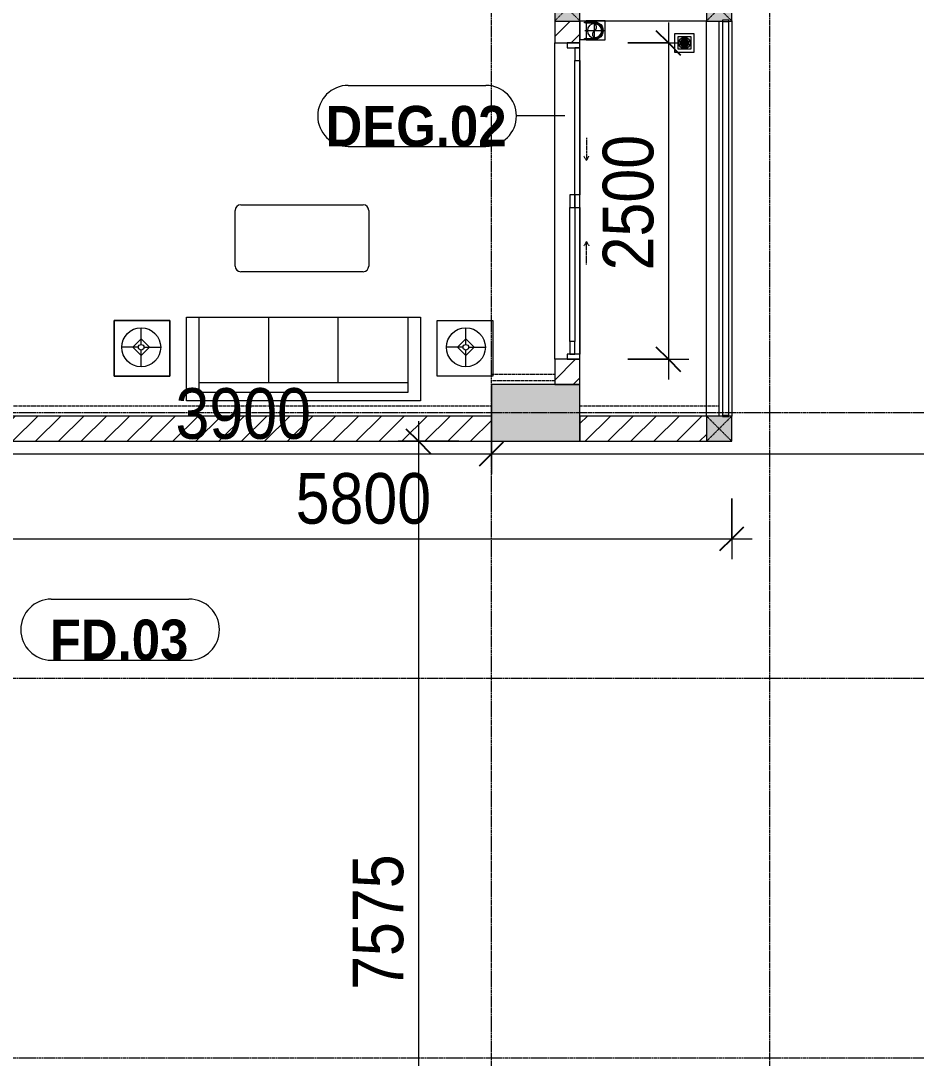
# Model space of a CAD drawing. Header units: millimetres. Extents: x 1591 to 240306, y -15958 to 82755.
# Drawn here: x 60033 to 67112, y 48437 to 56635 of the extents above; entities that cross this region are included whole.
import ezdxf

# ---------------------------------------------------------------- set-up
doc = ezdxf.new("R2010")
doc.units = ezdxf.units.MM
for name, pattern in [('Dash', [6, 3, -3]), ('Dash 1_8_', [6.35, 3.175, -3.175]), ('Grid Line', [22.225, 12.7, -3.175, 3.175, -3.175]), ('IMPORT-CENTER _2_', [40.64, 25.4, -5.08, 5.08, -5.08])]:
    doc.linetypes.add(name, pattern=pattern)
for name, color, linetype, lineweight in [('0-1', 7, 'Continuous', 5), ('A-ANNO-DIMS', 211, 'Continuous', 9), ('A-ANNO-DIMS-160', 211, 'Continuous', 9), ('A-AREA', 32, 'Dash 1_8_', 9), ('A-DOOR', 31, 'Continuous', 9), ('A-DOOR-FRAM', 31, 'Continuous', 9), ('A-DOOR-HDLN', 31, 'Dash', 9), ('A-DOOR-IDEN', 31, 'Continuous', 9), ('A-FLOR-1', 250, 'Continuous', 9), ('A-FLOR-2', 9, 'Continuous', 9), ('A-FLOR-HRAL', 11, 'Continuous', 9), ('A-WALL', 113, 'Continuous', 9), ('A-WALL-3', 113, 'Continuous', 18), ('A-WALL-PATT-2', 111, 'Continuous', 9), ('G-IMPT-2', 8, 'IMPORT-CENTER _2_', 9), ('G-IMPT-3', 8, 'Continuous', 9), ('I-FURN', 30, 'Continuous', 9), ('I-FURN-1', 254, 'Continuous', 9), ('M-EQPM', 50, 'Continuous', 9), ('S-COLS', 52, 'Continuous', 9), ('S-COLS-1', 52, 'Continuous', 5), ('S-COLS-2', 7, 'Continuous', 18), ('S-COLS-5', 52, 'Continuous', 18), ('S-COLS-HDLN', 52, 'Dash', 9), ('S-GRID-1', 1, 'Grid Line', 9)]:
    doc.layers.add(name, color=color, linetype=linetype, lineweight=lineweight)
doc.styles.add('Arial_B_3', font='arialbd_0.ttf', dxfattribs={"width": 0.9, "height": 320})
doc.styles.add('UTM Avo', font='UTM Avo.ttf', dxfattribs={"width": 0.9, "height": 400})
doc.dimstyles.new('1_Dim_chi_tiet_2_5', dxfattribs={"dimscale": 304.8, "dimtxt": 399.720379, "dimasz": 0.629921, "dimexe": 0.524934, "dimexo": 0.0625, "dimgap": 0.052493, "dimtad": 1, "dimdec": 0, "dimrnd": 5, "dimzin": 0, "dimdsep": 46, "dimtxsty": 'UTM Avo', "dimblk1": 'OBLIQUE', "dimblk2": 'OBLIQUE', "dimsah": 1, "dimcen": 0.09, "dimdle": 0.524934, "dimazin": 0, "dimtfac": 1, "dimtdec": 4, "dimtix": 1, "dimtmove": 0, "dimatfit": 3, "dimfxl": 1.049869, "dimfxlon": 1, "dimtvp": 1, "dimtolj": 1, "dimtzin": 0, "dimarcsym": 2})
doc.dimstyles.new('1_Dim_chi_tiet_2_5_1', dxfattribs={"dimscale": 304.8, "dimtxt": 399.720379, "dimasz": 0.629921, "dimexe": 0.524934, "dimexo": 0.0625, "dimgap": 0.052493, "dimtad": 1, "dimdec": 0, "dimrnd": 5, "dimzin": 0, "dimdsep": 46, "dimtxsty": 'UTM Avo', "dimblk1": 'OBLIQUE', "dimblk2": 'OBLIQUE', "dimsah": 1, "dimcen": 0.09, "dimdle": 0.524934, "dimazin": 0, "dimtfac": 1, "dimtdec": 4, "dimtix": 1, "dimtmove": 0, "dimatfit": 3, "dimfxl": 1.049869, "dimfxlon": 1, "dimtvp": 1, "dimtolj": 1, "dimtzin": 0, "dimarcsym": 2})
pattern_1 = [(45, (11001.35, 0), (-90.50967, 90.50967), [])]

# ---------------------------------------------------------------- blocks, each defined once
blk = doc.blocks.new('NCV_TKTC_KET CAU_rvt-1-TKCS_MB TẦNG 3-4')
at = {"layer": 'S-COLS-1'}
blk.add_hatch(color=256, dxfattribs=at).paths.add_polyline_path([(53452.6, 53311.9), (53452.6, 53761.9), (52752.6, 53761.9), (52752.6, 53311.9)])
at = {"layer": 'A-FLOR-1'}
blk.add_line((53452.6, 53511.9), (53452.6, 56635.3), dxfattribs=at)
at = {"layer": 'S-COLS-2'}
for p, q in [((52752.6, 53761.9), (52752.6, 53311.9)), ((53452.6, 53761.9), (52752.6, 53761.9)), ((53452.6, 53311.9), (53452.6, 53761.9)), ((52752.6, 53311.9), (53452.6, 53311.9))]:
    blk.add_line(p, q, dxfattribs=at)
blk = doc.blocks.new('LOBBY_SOFA_1 - LOBBY_SOFA_1-901197-TKCS_MB TẦNG 3-4')
at = {"layer": 'I-FURN'}
for p, q in [((-2172.3, 1064.5), (-2172.3, 1504.5)), ((-2128.3, 1548.5), (-1160.3, 1548.5)), ((-1116.3, 1504.5), (-1116.3, 1064.5)), ((-1160.3, 1020.5), (-2128.3, 1020.5)), ((-2556, 660), (-708, 660)), ((-2556, 0), (-2556, 660)), ((-2457, 66), (-2457, 660)), ((-1907, 143), (-1907, 660)), ((-1357, 143), (-1357, 660)), ((-807, 660), (-807, 66)), ((-708, 660), (-708, 0)), ((-2688.2, 633.5), (-3128.2, 633.5)), ((-3128.2, 633.5), (-3128.2, 193.5)), ((-2915.4, 445), (-2915.4, 577)), ((-2688.2, 193.5), (-2688.2, 633.5)), ((-575.9, 633.5), (-135.9, 633.5)), ((-575.9, 193.5), (-575.9, 633.5)), ((-348.6, 445), (-348.6, 577)), ((-135.9, 633.5), (-135.9, 193.5)), ((-2937.4, 423), (-3069.4, 423)), ((-2981.4, 423), (-2915.4, 489)), ((-2915.4, 357), (-2981.4, 423)), ((-2915.4, 489), (-2849.4, 423)), ((-2849.4, 423), (-2915.4, 357)), ((-2893.4, 423), (-2761.4, 423)), ((-370.6, 423), (-502.6, 423)), ((-348.6, 489), (-414.6, 423)), ((-414.6, 423), (-348.6, 357)), ((-282.6, 423), (-348.6, 489)), ((-348.6, 357), (-282.6, 423)), ((-326.6, 423), (-194.6, 423)), ((-2915.4, 269), (-2915.4, 401)), ((-348.6, 269), (-348.6, 401)), ((-3128.2, 193.5), (-2688.2, 193.5)), ((-135.9, 193.5), (-575.9, 193.5)), ((-807, 143), (-2457, 143)), ((-708, 0), (-2556, 0)), ((-807, 66), (-2457, 66))]:
    blk.add_line(p, q, dxfattribs=at)
for centre, radius in [((-2915.4, 423), 154), ((-348.6, 423), 154), ((-2915.4, 423), 22), ((-348.6, 423), 22)]:
    blk.add_circle(centre, radius, dxfattribs=at)
for centre, start, end in [((-2128.3, 1504.5), 90, 180), ((-1160.3, 1504.5), 0, 90), ((-2128.3, 1064.5), 180, 270), ((-1160.3, 1064.5), 270, 0)]:
    blk.add_arc(centre, 44, start, end, dxfattribs=at)
at = {"layer": 'I-FURN-1'}
for p, q in [((-2172.3, 1064.5), (-2172.3, 1504.5)), ((-2128.3, 1548.5), (-1160.3, 1548.5)), ((-1116.3, 1504.5), (-1116.3, 1064.5)), ((-1160.3, 1020.5), (-2128.3, 1020.5)), ((-2556, 660), (-708, 660)), ((-2556, 0), (-2556, 660)), ((-708, 660), (-708, 0)), ((-3128.2, 633.5), (-2688.2, 633.5)), ((-3128.2, 193.5), (-3128.2, 633.5)), ((-2688.2, 633.5), (-2688.2, 193.5)), ((-575.9, 633.5), (-135.9, 633.5)), ((-575.9, 193.5), (-575.9, 633.5)), ((-135.9, 633.5), (-135.9, 193.5)), ((-2688.2, 193.5), (-3128.2, 193.5)), ((-135.9, 193.5), (-575.9, 193.5)), ((-708, 0), (-2556, 0))]:
    blk.add_line(p, q, dxfattribs=at)
for centre, start, end in [((-2128.3, 1504.5), 90, 180), ((-1160.3, 1504.5), 0, 90), ((-2128.3, 1064.5), 180, 270), ((-1160.3, 1064.5), 270, 0)]:
    blk.add_arc(centre, 44, start, end, dxfattribs=at)
blk = doc.blocks.new('NCV_TKTC_TANG 3 - 4_rvt-2-TKCS_MB TẦNG 3-4')
at = {"layer": 'A-FLOR-2'}
for p, q in [((54452.6, 53511.9), (54452.6, 56633.3)), ((53252.6, 53960.3), (53252.6, 56460.3))]:
    blk.add_line(p, q, dxfattribs=at)
at = {"layer": 'I-FURN-1'}
blk.add_blockref('LOBBY_SOFA_1 - LOBBY_SOFA_1-901197-TKCS_MB TẦNG 3-4', (52899.1, 53632), dxfattribs=at)
blk = doc.blocks.new('DEG_02-DEG_03 - DEG_02-2500x2400mm-CỬA ĐI 02 CÁNH TRƯỢT-625766-TKCS_MB TẦNG 3-4')
at = {"layer": 'A-DOOR'}
for p, q in [((-1110, 100), (-1210, 100)), ((-1210, 100), (-1210, 60)), ((-1110, 60), (-1110, 100)), ((-1110, 100), (-50, 100)), ((50, 100), (-50, 100)), ((-50, 100), (-50, 60)), ((50, 60), (50, 100)), ((-1210, 60), (-1110, 60)), ((-50, 60), (-1110, 60)), ((50, 60), (-50, 60)), ((-50, 60), (-50, 20)), ((-50, 60), (50, 60)), ((-50, 20), (50, 20)), ((50, 20), (50, 60)), ((50, 60), (1110, 60)), ((1110, 20), (50, 20)), ((1210, 60), (1110, 60)), ((1110, 60), (1110, 20)), ((1110, 20), (1210, 20)), ((1210, 20), (1210, 60))]:
    blk.add_line(p, q, dxfattribs=at)
at = {"layer": 'A-DOOR-FRAM'}
for p, q in [((-1210, 100), (-1250, 100)), ((-1250, 100), (-1250, 0)), ((-1210, 0), (-1210, 100)), ((1250, 100), (1210, 100)), ((1210, 100), (1210, 0)), ((1250, 0), (1250, 100)), ((-1250, 0), (-1210, 0)), ((1210, 0), (1250, 0))]:
    blk.add_line(p, q, dxfattribs=at)
at = {"layer": 'A-DOOR-HDLN'}
for p, q in [((-320.4, 151.1), (-355, 171.1)), ((320.4, 151.1), (355, 171.1)), ((-500.4, 151.1), (-320.4, 151.1)), ((-320.4, 151.1), (-355, 131.1)), ((320.4, 151.1), (355, 131.1)), ((500.4, 151.1), (320.4, 151.1))]:
    blk.add_line(p, q, dxfattribs=at)
blk = doc.blocks.new('Railing - 50 x 10mm-1251311-TKCS_MB TẦNG 3-4')
at = {"layer": 'A-FLOR-HRAL'}
for p, q in [((25, 5), (-25, 5)), ((-25, 5), (-25, -5)), ((25, -5), (25, 5)), ((-25, -5), (25, -5))]:
    blk.add_line(p, q, dxfattribs=at)
blk = doc.blocks.new('Railing - Railing-2751217-TKCS_MB TẦNG 3-4')
at = {"layer": 'A-FLOR-HRAL'}
for p, q in [((54578.6, 56630.3), (54578.6, 53516.9)), ((54628.6, 53516.9), (54628.6, 56630.3))]:
    blk.add_line(p, q, dxfattribs=at)
for p in [(54603.6, 56635.3), (54603.6, 53511.9)]:
    blk.add_blockref('Railing - 50 x 10mm-1251311-TKCS_MB TẦNG 3-4', p)
blk = doc.blocks.new('G1_SOF - BO TRU - 200x200-V27-TKCS_MB TẦNG 3-4')
at = {"layer": 'S-COLS'}
blk.add_hatch(color=256, dxfattribs=at).paths.add_polyline_path([(76, -100), (100, -100), (100, 100), (76, 100), (76, 95), (26, 95), (26, 100), (-100, 100), (-100, -100), (26, -100)])
at = {"layer": 'S-COLS-5'}
for p, q in [((26, 100), (-100, 100)), ((-100, 100), (-100, -100)), ((100, 100), (76, 100)), ((100, -100), (100, 100)), ((-100, -100), (100, -100))]:
    blk.add_line(p, q, dxfattribs=at)
at = {"layer": 'S-COLS-HDLN'}
for p, q in [((100, 100), (-100, -100)), ((-100, 100), (100, -100))]:
    blk.add_line(p, q, dxfattribs=at)
blk = doc.blocks.new('G1_SOF - BO TRU - 200x200-V28-TKCS_MB TẦNG 3-4')
at = {"layer": 'S-COLS'}
blk.add_hatch(color=256, dxfattribs=at).paths.add_polyline_path([(100, -100), (100, 100), (-100, 100), (-100, -100), (26, -100), (26, -92.9), (76, -92.9), (76, -100)])
at = {"layer": 'S-COLS-5'}
for p, q in [((100, 100), (-100, 100)), ((-100, 100), (-100, -100)), ((100, -100), (100, 100)), ((-100, -100), (26, -100)), ((76, -100), (100, -100))]:
    blk.add_line(p, q, dxfattribs=at)
at = {"layer": 'S-COLS-HDLN'}
for p, q in [((100, 100), (-100, -100)), ((-100, 100), (100, -100))]:
    blk.add_line(p, q, dxfattribs=at)
blk = doc.blocks.new('G1_SOF - BO TRU - 200x200-3054293-TKCS_MB TẦNG 3-4')
at = {"layer": 'S-COLS'}
blk.add_hatch(color=256, dxfattribs=at).paths.add_polyline_path([(100, -100), (100, 100), (-100, 100), (-100, -100)])
at = {"layer": 'S-COLS-5'}
for p, q in [((100, 100), (-100, 100)), ((-100, 100), (-100, -100)), ((100, -100), (100, 100)), ((-100, -100), (100, -100))]:
    blk.add_line(p, q, dxfattribs=at)
at = {"layer": 'S-COLS-HDLN'}
for p, q in [((100, 100), (-100, -100)), ((-100, 100), (100, -100))]:
    blk.add_line(p, q, dxfattribs=at)
blk = doc.blocks.new('TKTC_XREF_251221_MB TANG 2-7 - TKTC_XREF_260130_MB TANG 2-5_dwg_$cc-4746805-TKCS_MB TẦNG 3-4')
at = {"layer": 'G-IMPT-2'}
for p, q in [((-0.673, 0), (0.673, 0)), ((0, -0.673), (0, 0.673))]:
    blk.add_line(p, q, dxfattribs=at)
at = {"layer": 'M-EQPM'}
blk.add_circle((0, 0), 0.5, dxfattribs=at)
for centre, radius, start, end in [((0, 0), 0.5, 90, 270), ((0.188, 0.25), 0.313, 126.8699, 233.1301), ((-0.188, -0.25), 0.313, 306.8699, 53.1301)]:
    blk.add_arc(centre, radius, start, end, dxfattribs=at)
blk = doc.blocks.new('TKTC_XREF_251221_MB TANG 2-7 - TKTC_XREF_260130_MB TANG 2-5_dwg_CUM U_DN100-4746799-TKCS_MB TẦNG 3-4')
at = {"layer": 'G-IMPT-3'}
blk.add_hatch(color=256, dxfattribs=at).paths.add_polyline_path([(0, 61), (15.8, 58.9), (30.5, 52.8), (43.1, 43.1), (52.8, 30.5), (58.9, 15.8), (61, 0), (58.9, -15.8), (52.8, -30.5), (43.1, -43.1), (30.5, -52.8), (15.8, -58.9), (0, -61), (0, -57), (14.8, -55.1), (28.5, -49.4), (40.3, -40.3), (49.4, -28.5), (55.1, -14.8), (57, 0), (55.1, 14.8), (49.4, 28.5), (40.3, 40.3), (28.5, 49.4), (14.8, 55.1), (0, 57)])
for p, q in [((-79.1, 66.6), (-79.1, 63.4)), ((-76.6, 66.6), (-76.6, 63.4)), ((-74.6, 66.6), (-74.6, 63.4)), ((-72.7, 69.3), (-72.7, 60.7)), ((-66.9, 67.9), (-71.7, 67.9)), ((-66.9, 62.1), (-71.7, 62.1)), ((-65, 69), (0, 69)), ((-79.1, -63.4), (-79.1, -66.6)), ((-76.6, -63.4), (-76.6, -66.6)), ((-74.6, -63.4), (-74.6, -66.6)), ((-72.7, -60.7), (-72.7, -69.3)), ((-66.9, -62.1), (-71.7, -62.1)), ((-66.9, -67.9), (-71.7, -67.9)), ((-65, -69), (0, -69))]:
    blk.add_line(p, q, dxfattribs=at)
at = {"layer": 'G-IMPT-3', "flags": 128}
for points in [[(-72.7, 67.6), (-78.1, 67.6), (-78.1, 62.4), (-72.7, 62.4)], [(-71.7, 59.2), (-66.9, 59.2), (-66.9, 70.8), (-71.7, 70.8)], [(-66.9, 70.8), (-66.9, 72.7), (-65, 72.7), (-65, 57.3), (-66.9, 57.3), (-66.9, 59.2)], [(-65, 61), (0, 61), (0, 57)], [(-72.7, -62.4), (-78.1, -62.4), (-78.1, -67.6), (-72.7, -67.6)], [(-71.7, -70.8), (-66.9, -70.8), (-66.9, -59.2), (-71.7, -59.2)], [(-66.9, -59.2), (-66.9, -57.3), (-65, -57.3), (-65, -72.7), (-66.9, -72.7), (-66.9, -70.8)], [(-65, -61), (0, -61), (0, -57)]]:
    blk.add_lwpolyline(points, dxfattribs=at)
at = {"layer": 'G-IMPT-3'}
for centre, radius, start, end in [((-78.1, 66.6), 0.96, 90, 180), ((-78.1, 63.4), 0.96, 180, 270), ((-71.1, 69.3), 1.56, 112.61986, 247.38014), ((-67.9, 65), 4.8, 143.1301, 216.8699), ((-71.1, 60.7), 1.56, 112.61986, 247.38014), ((0, 0), 69, 270, 90), ((0, 0), 61, 270, 90), ((0, 0), 57, 270, 90), ((-78.1, -63.4), 0.96, 90, 180), ((-78.1, -66.6), 0.96, 180, 270), ((-71.1, -60.7), 1.56, 112.61986, 247.38014), ((-67.9, -65), 4.8, 143.1301, 216.8699), ((-71.1, -69.3), 1.56, 112.61986, 247.38014)]:
    blk.add_arc(centre, radius, start, end, dxfattribs=at)
blk = doc.blocks.new('TKTC_XREF_251221_MB TANG 2-7 - TKTC_XREF_260130_MB TANG 2-5_dwg_THU NUOC - THU NUOC-444531-TKCS_MB TẦNG 1-4746810-TKCS_MB TẦNG 3-4')
at = {"layer": 'G-IMPT-3'}
for p, q in [((-23.3, 10.8), (40.9, 10.8)), ((40.9, 4.8), (-23.3, 4.8)), ((-11, 23.3), (28.5, 23.3)), ((28.5, 17.3), (-11, 17.3)), ((-1.1, 35.6), (18.5, 35.6)), ((18.5, 29.6), (-1.1, 29.6)), ((-23.3, -13.6), (40.9, -13.6)), ((40.9, -19.6), (-23.3, -19.6)), ((-11, -26.1), (28.5, -26.1)), ((28.5, -32.1), (-11, -32.1)), ((-1.1, -38.5), (18.5, -38.5)), ((18.5, -44.5), (-1.1, -44.5))]:
    blk.add_line(p, q, dxfattribs=at)
at = {"layer": 'G-IMPT-3', "flags": 128}
for points in [[(83.7, -79.4), (83.7, 70.6), (-66.3, 70.6), (-66.3, -79.4)], [(58.7, -54.4), (58.7, 45.6), (-41.3, 45.6), (-41.3, -54.4)]]:
    blk.add_lwpolyline(points, close=True, dxfattribs=at)
for points in [[(-23.3, -1.2), (0.7, -1.2), (0.7, -7.2), (-23.3, -7.2)], [(40.9, -7.2), (16.7, -7.2), (16.7, -1.2), (40.9, -1.2)]]:
    blk.add_lwpolyline(points, dxfattribs=at)
at = {"layer": 'G-IMPT-3'}
for centre, radius, start, end in [((8.7, -4.4), 45, 360, 180), ((8.7, -4.4), 45, 360, 180), ((-23.3, 7.8), 3, 90, 270), ((-11, 20.3), 3, 90, 270), ((-1.1, 32.6), 3, 90, 270), ((18.5, 32.6), 3, 270, 90), ((28.5, 20.3), 3, 270, 90), ((40.9, 7.8), 3, 270, 90), ((8.7, -4.4), 45, 180, 360), ((8.7, -4.4), 45, 180, 360), ((-23.3, -4.2), 3, 90, 270), ((-23.3, -16.6), 3, 90, 270), ((-11, -29.1), 3, 90, 270), ((-1.1, -41.5), 3, 90, 270), ((18.5, -41.5), 3, 270, 90), ((28.5, -29.1), 3, 270, 90), ((40.9, -4.2), 3, 270, 90), ((40.9, -16.6), 3, 270, 90)]:
    blk.add_arc(centre, radius, start, end, dxfattribs=at)
blk = doc.blocks.new('TKTC_XREF_251221_MB TANG 2-7 - TKTC_XREF_251221_MB TANG 2-7-2039446-TKCS_MB TẦNG 3-4')
at = {"layer": 'M-EQPM'}
for p, q in [((19800.3, 39247.9), (19800.3, 39398.4)), ((19800.3, 39398.4), (19850.1, 39398)), ((19850.1, 39398), (19850.1, 39247.6)), ((19850.2, 39398.2), (19850.2, 39247.8)), ((19999.9, 39398.2), (19850.2, 39398.2)), ((19999.9, 39247.8), (19999.9, 39398.2)), ((19850.1, 39247.6), (19800.3, 39247.9)), ((19850.2, 39247.8), (19999.9, 39247.8))]:
    blk.add_line(p, q, dxfattribs=at)
at = {"extrusion": (0, 0, -1)}
for name, p, xscale, yscale, zscale, rotation in [('TKTC_XREF_251221_MB TANG 2-7 - TKTC_XREF_260130_MB TANG 2-5_dwg_CUM U_DN100-4746799-TKCS_MB TẦNG 3-4', (-19915.1, 39320.3), 0.9975000000000006, 0.9975000000000006, -0.9975000000000006, 180.000991338195), ('TKTC_XREF_251221_MB TANG 2-7 - TKTC_XREF_260130_MB TANG 2-5_dwg_$cc-4746805-TKCS_MB TẦNG 3-4', (-19915.1, 39319.4), 113.7150000000073, 113.7150000000073, -113.7150000000073, 359.9990086636432)]:
    blk.add_blockref(name, p, dxfattribs=dict(at, xscale=xscale, yscale=yscale, zscale=zscale, rotation=rotation))
at = {"extrusion": (0, 0, -1), "zscale": -1}
blk.add_blockref('TKTC_XREF_251221_MB TANG 2-7 - TKTC_XREF_260130_MB TANG 2-5_dwg_THU NUOC - THU NUOC-444531-TKCS_MB TẦNG 1-4746810-TKCS_MB TẦNG 3-4', (-20634.8, 39227.2), dxfattribs=at)
blk = doc.blocks.new('DIMBLOCK60-TKCS_MB TẦNG 3-4')
at = {"layer": 'A-ANNO-DIMS-160'}
for p, q in [((59853.9, 53532.3), (59853.9, 53052.3)), ((59853.9, 53212.3), (59853.9, 53532.3)), ((63753.9, 53532.3), (63753.9, 53052.3)), ((63753.9, 53212.3), (63753.9, 53532.3)), ((59853.9, 53212.3), (63753.9, 53212.3))]:
    blk.add_line(p, q, dxfattribs=at)
at = {"layer": 'A-ANNO-DIMS-160', "lineweight": 25}
for p, q in [((59853.9, 53212.3), (59949.9, 53308.3)), ((63753.9, 53212.3), (63849.9, 53308.3)), ((59853.9, 53212.3), (59757.9, 53116.3)), ((63753.9, 53212.3), (63657.9, 53116.3))]:
    blk.add_line(p, q, dxfattribs=at)
at = {"layer": 'A-ANNO-DIMS-160', "color": 0, "insert": (61256.1, 53731.9), "char_height": 400, "width": 1314.636, "attachment_point": 1, "line_spacing_factor": 1.110334, "style": 'UTM Avo'}
blk.add_mtext('3900', dxfattribs=at)
blk = doc.blocks.new('_Oblique')
at = {"color": 0, "linetype": 'ByBlock', "lineweight": -2}
blk.add_line((-0.5, -0.5), (0.5, 0.5), dxfattribs=at)
blk = doc.blocks.new('DIMBLOCK61-TKCS_MB TẦNG 3-4')
at = {"layer": 'A-ANNO-DIMS-160'}
for p, q in [((63753.9, 53532.3), (63753.9, 53052.3)), ((63753.9, 53212.3), (63753.9, 53532.3)), ((71953.9, 53532.3), (71953.9, 53052.3)), ((71953.9, 53212.3), (71953.9, 53532.3)), ((63753.9, 53212.3), (71953.9, 53212.3))]:
    blk.add_line(p, q, dxfattribs=at)
at = {"layer": 'A-ANNO-DIMS-160', "lineweight": 25}
for p, q in [((63753.9, 53212.3), (63849.9, 53308.3)), ((71953.9, 53212.3), (72049.9, 53308.3)), ((63753.9, 53212.3), (63657.9, 53116.3)), ((71953.9, 53212.3), (71857.9, 53116.3))]:
    blk.add_line(p, q, dxfattribs=at)
at = {"layer": 'A-ANNO-DIMS-160', "color": 0, "insert": (67306.1, 53731.9), "char_height": 400, "width": 1314.636, "attachment_point": 1, "line_spacing_factor": 1.110334, "style": 'UTM Avo'}
blk.add_mtext('8200', dxfattribs=at)
blk = doc.blocks.new('DIMBLOCK71-TKCS_MB TẦNG 3-4')
at = {"layer": 'A-ANNO-DIMS-160'}
for p, q in [((63176.3, 53471.9), (63176.3, 45577)), ((63496.3, 53311.9), (63016.3, 53311.9)), ((63176.3, 53311.9), (63496.3, 53311.9)), ((62856.3, 45737), (63336.3, 45737)), ((63176.3, 45737), (62856.3, 45737))]:
    blk.add_line(p, q, dxfattribs=at)
at = {"layer": 'A-ANNO-DIMS-160', "lineweight": 25}
for p, q in [((63176.3, 53311.9), (63080.3, 53407.9)), ((63176.3, 53311.9), (63272.3, 53215.9)), ((63176.3, 45737), (63080.3, 45833)), ((63176.3, 45737), (63272.3, 45641))]:
    blk.add_line(p, q, dxfattribs=at)
at = {"layer": 'A-ANNO-DIMS-160', "color": 0, "insert": (62656.6, 48976.7), "char_height": 400, "width": 1314.636, "attachment_point": 1, "rotation": 90, "line_spacing_factor": 1.110334, "style": 'UTM Avo'}
blk.add_mtext('7575', dxfattribs=at)
blk = doc.blocks.new('DIMBLOCK109-TKCS_MB TẦNG 3-4')
at = {"layer": 'A-ANNO-DIMS-160'}
for p, q in [((65153.5, 56620.3), (65153.5, 53800.3)), ((64833.5, 56460.3), (65313.5, 56460.3)), ((65153.5, 56460.3), (64833.5, 56460.3)), ((64833.5, 53960.3), (65313.5, 53960.3)), ((65153.5, 53960.3), (64833.5, 53960.3))]:
    blk.add_line(p, q, dxfattribs=at)
at = {"layer": 'A-ANNO-DIMS-160', "lineweight": 25}
for p, q in [((65153.5, 56460.3), (65057.5, 56556.3)), ((65153.5, 56460.3), (65249.5, 56364.3)), ((65153.5, 53960.3), (65057.5, 54056.3)), ((65153.5, 53960.3), (65249.5, 53864.3))]:
    blk.add_line(p, q, dxfattribs=at)
at = {"layer": 'A-ANNO-DIMS-160', "color": 0, "insert": (64633.9, 54662.5), "char_height": 400, "width": 1314.636, "attachment_point": 1, "rotation": 90, "line_spacing_factor": 1.110334, "style": 'UTM Avo'}
blk.add_mtext('2500', dxfattribs=at)
blk = doc.blocks.new('DIMBLOCK222-TKCS_MB TẦNG 3-4')
at = {"layer": 'A-ANNO-DIMS-160'}
for p, q in [((65153.5, 56620.3), (65153.5, 53800.3)), ((64833.5, 56460.3), (65313.5, 56460.3)), ((65153.5, 56460.3), (64833.5, 56460.3)), ((64833.5, 53960.3), (65313.5, 53960.3)), ((65153.5, 53960.3), (64833.5, 53960.3))]:
    blk.add_line(p, q, dxfattribs=at)
at = {"layer": 'A-ANNO-DIMS-160', "lineweight": 25}
for p, q in [((65153.5, 56460.3), (65057.5, 56556.3)), ((65153.5, 56460.3), (65249.5, 56364.3)), ((65153.5, 53960.3), (65057.5, 54056.3)), ((65153.5, 53960.3), (65249.5, 53864.3))]:
    blk.add_line(p, q, dxfattribs=at)
at = {"layer": 'A-ANNO-DIMS-160', "color": 0, "insert": (64633.9, 54662.5), "char_height": 400, "width": 1314.636, "attachment_point": 1, "rotation": 90, "line_spacing_factor": 1.110334, "style": 'UTM Avo'}
blk.add_mtext('2500', dxfattribs=at)
blk = doc.blocks.new('STN_Door Tag - STN_Door Tag-1788670-TKCS_MB TẦNG 3-4')
at = {"layer": 'A-DOOR-IDEN'}
for p, q in [((-3.37, 1.495), (3.431, 1.495)), ((-3.37, -1.524), (3.431, -1.524))]:
    blk.add_line(p, q, dxfattribs=at)
for centre, start, end in [((-3.37, -0.015), 90, 270), ((3.431, -0.015), 270, 90)]:
    blk.add_arc(centre, 1.509, start, end, dxfattribs=at)
blk = doc.blocks.new('DIMBLOCK399-TKCS_MB TẦNG 3-4')
at = {"layer": 'A-ANNO-DIMS-160'}
for p, q in [((59853.9, 52861.3), (59853.9, 52381.3)), ((59853.9, 52541.3), (59853.9, 52861.3)), ((65653.9, 52861.3), (65653.9, 52381.3)), ((65653.9, 52541.3), (65653.9, 52861.3)), ((59693.9, 52541.3), (65813.9, 52541.3))]:
    blk.add_line(p, q, dxfattribs=at)
at = {"layer": 'A-ANNO-DIMS-160', "lineweight": 25}
for p, q in [((59853.9, 52541.3), (59949.9, 52637.3)), ((65653.9, 52541.3), (65749.9, 52637.3)), ((59853.9, 52541.3), (59757.9, 52445.3)), ((65653.9, 52541.3), (65557.9, 52445.3))]:
    blk.add_line(p, q, dxfattribs=at)
at = {"layer": 'A-ANNO-DIMS-160', "color": 0, "insert": (62206.1, 53061), "char_height": 400, "width": 1314.636, "attachment_point": 1, "line_spacing_factor": 1.110334, "style": 'UTM Avo'}
blk.add_mtext('5800', dxfattribs=at)

msp = doc.modelspace()

# ---------------------------------------------------------------- hatches: boundary and pattern name
at = {"layer": 'A-WALL-PATT-2'}
h = msp.add_hatch(dxfattribs=at)
h.set_pattern_fill('FP_1', color=256, style=0, pattern_type=2)
h.set_pattern_definition(pattern_1)
h.paths.add_polyline_path([(64253.9, 53761.9), (64453.9, 53761.9), (64453.9, 53960.3), (64253.9, 53960.3)])
h.paths.add_polyline_path([(64453.9, 56460.3), (64453.9, 56633.3), (64253.9, 56633.3), (64253.9, 56460.3)])
h = msp.add_hatch(dxfattribs=at)
h.set_pattern_fill('FP_1', color=256, style=0, pattern_type=2)
h.set_pattern_definition(pattern_1)
h.paths.add_polyline_path([(63754, 53311.9), (63754, 53511.9), (59864, 53511.9), (59864, 53311.9), (62280, 53311.9)])
h = msp.add_hatch(dxfattribs=at)
h.set_pattern_fill('FP_1', color=256, style=0, pattern_type=2)
h.set_pattern_definition(pattern_1)
h.paths.add_polyline_path([(64454, 53311.9), (65453.9, 53311.9), (65453.9, 53511.9), (64454, 53511.9)])

# ---------------------------------------------------------------- linework, layer by layer
at = {"layer": 'A-AREA'}
for p, q in [((63753.9, 53843), (63764.5, 53843)), ((63753.9, 53793.4), (64253.9, 53793.4)), ((63764.5, 53843), (64253.9, 53843)), ((59854, 53593.4), (63753.9, 53593.4)), ((64454, 53593.4), (65553.9, 53593.4))]:
    msp.add_line(p, q, dxfattribs=at)
at = {"layer": 'A-DOOR-IDEN'}
msp.add_line((64333.1, 55885), (63951.6, 55885), dxfattribs=at)
at = {"layer": 'A-WALL'}
for p, q in [((65553.9, 53511.9), (65553.9, 56633.3)), ((65653.9, 56633.3), (65653.9, 53511.9)), ((64253.9, 53960.3), (64253.9, 56460.3)), ((64453.9, 55160.3), (64453.9, 54000.3))]:
    msp.add_line(p, q, dxfattribs=at)
at = {"layer": 'A-WALL-3'}
for p, q in [((64253.9, 56633.3), (64253.9, 56460.3)), ((64453.9, 56635.3), (65453.9, 56635.3)), ((64453.9, 56460.3), (64453.9, 56633.3)), ((64253.9, 56460.3), (64453.9, 56460.3)), ((64253.9, 53960.3), (64253.9, 53761.9)), ((64453.9, 53960.3), (64253.9, 53960.3)), ((64453.9, 53761.9), (64453.9, 53960.3)), ((64253.9, 53761.9), (64453.9, 53761.9)), ((63754, 53511.9), (59864, 53511.9)), ((63754, 53311.9), (63754, 53511.9)), ((65453.9, 53511.9), (64454, 53511.9)), ((64454, 53511.9), (64454, 53311.9)), ((59864, 53311.9), (63754, 53311.9)), ((64454, 53311.9), (65453.9, 53311.9))]:
    msp.add_line(p, q, dxfattribs=at)
at = {"layer": 'S-GRID-1'}
for p, q in [((63753.9, 19175.3), (63753.9, 76690.4)), ((65953.9, 19175.3), (65953.9, 76690.4)), ((139245.7, 53536.9), (45492.6, 53536.9)), ((139245.7, 51436.9), (45492.6, 51436.9)), ((139245.7, 48436.9), (45492.6, 48436.9))]:
    msp.add_line(p, q, dxfattribs=at)

# ---------------------------------------------------------------- block references
at = {"layer": '0-1'}
for name in ['NCV_TKTC_KET CAU_rvt-1-TKCS_MB TẦNG 3-4', 'NCV_TKTC_TANG 3 - 4_rvt-2-TKCS_MB TẦNG 3-4']:
    msp.add_blockref(name, (11001.4, 0), dxfattribs=at)
at = {"layer": 'A-DOOR', "rotation": 269.9999999999998}
msp.add_blockref('DEG_02-DEG_03 - DEG_02-2500x2400mm-CỬA ĐI 02 CÁNH TRƯỢT-625766-TKCS_MB TẦNG 3-4', (64353.9, 55210.3), dxfattribs=at)
at = {"layer": 'A-DOOR-IDEN', "xscale": 159.9999999999999, "yscale": 159.9999999999999, "zscale": 159.9999999999999}
for p in [(63161.1, 55885.7), (60813.5, 51826.3)]:
    msp.add_blockref('STN_Door Tag - STN_Door Tag-1788670-TKCS_MB TẦNG 3-4', p, dxfattribs=at)
at = {"layer": 'A-FLOR-HRAL'}
msp.add_blockref('Railing - Railing-2751217-TKCS_MB TẦNG 3-4', (11001.4, 0), dxfattribs=at)
at = {"layer": 'M-EQPM'}
msp.add_blockref('TKTC_XREF_251221_MB TANG 2-7 - TKTC_XREF_251221_MB TANG 2-7-2039446-TKCS_MB TẦNG 3-4', (44653.9, 17236.9), dxfattribs=at)
at = {"layer": 'S-COLS'}
for name, p in [('G1_SOF - BO TRU - 200x200-3054293-TKCS_MB TẦNG 3-4', (64353.9, 56733.3)), ('G1_SOF - BO TRU - 200x200-V28-TKCS_MB TẦNG 3-4', (65553.9, 56733.3)), ('G1_SOF - BO TRU - 200x200-V27-TKCS_MB TẦNG 3-4', (65553.9, 53411.9))]:
    msp.add_blockref(name, p, dxfattribs=at)

# ---------------------------------------------------------------- texts
at = {"layer": 'A-DOOR-IDEN', "char_height": 320, "attachment_point": 5, "line_spacing_factor": 0.936439, "style": 'Arial_B_3'}
for s, insert, width in [('\\pt7.2,14.4,21.6,28.8,36,43.2,50.4,57.6,64.8,72,79.2,86.4,93.6,100.8,108,115.2,122.4,129.6,136.8,144,151.2,158.4,165.6,172.8,180,187.2,194.4,201.6,208.8,216,223.2,230.4;DEG.02', (63157.9, 55800.3), 1467.36), ('\\pt7.2,14.4,21.6,28.8,36,43.2,50.4,57.6,64.8,72,79.2,86.4,93.6,100.8,108,115.2,122.4,129.6,136.8,144,151.2,158.4,165.6,172.8,180,187.2,194.4,201.6,208.8,216,223.2,230.4;FD.03', (60810.3, 51740.9), 1124.64)]:
    msp.add_mtext(s, dxfattribs=dict(at, insert=insert, width=width))

# ---------------------------------------------------------------- dimensions: what is measured, and where the dimension line sits
at = {"layer": 'A-ANNO-DIMS'}
for base, p1, p2, override, picture, middle in [((65153.5, 53960.3), (64833.5, 56460.3), (64833.5, 53960.3), {"dimpost": '<>', "dimfxl": 2500}, 'DIMBLOCK109-TKCS_MB TẦNG 3-4', (64930.6, 55210.3)), ((65153.5, 53960.3), (64833.5, 56460.3), (64833.5, 53960.3), {"dimpost": '<>', "dimfxl": 2500}, 'DIMBLOCK222-TKCS_MB TẦNG 3-4', (64930.6, 55210.3)), ((63176.3, 45737), (63496.3, 53311.9), (62856.3, 45737), {"dimpost": '<>', "dimfxl": 7601.93771}, 'DIMBLOCK71-TKCS_MB TẦNG 3-4', (62956.7, 49524.5))]:
    dim = msp.add_linear_dim(base=base, p1=p1, p2=p2, angle=90, dimstyle='1_Dim_chi_tiet_2_5', override=override, dxfattribs=at)
    dim.commit()
    dim.dimension.update_dxf_attribs({"geometry": picture, "text_midpoint": middle})
for base, p1, p2, dimstyle, override, picture, middle in [((63753.9, 53212.3), (59853.9, 53532.3), (63753.9, 53532.3), '1_Dim_chi_tiet_2_5', {"dimpost": '<>', "dimfxl": 3899.999999}, 'DIMBLOCK60-TKCS_MB TẦNG 3-4', (61803.9, 53435.3)), ((71953.9, 53212.3), (63753.9, 53532.3), (71953.9, 53532.3), '1_Dim_chi_tiet_2_5', {"dimpost": '<>', "dimfxl": 8200}, 'DIMBLOCK61-TKCS_MB TẦNG 3-4', (67853.9, 53435.3)), ((65653.9, 52541.3), (59853.9, 52861.3), (65653.9, 52861.3), '1_Dim_chi_tiet_2_5_1', {"dimpost": '<>', "dimfxl": 5799.999999}, 'DIMBLOCK399-TKCS_MB TẦNG 3-4', (62753.9, 52764.3))]:
    dim = msp.add_linear_dim(base=base, p1=p1, p2=p2, dimstyle=dimstyle, override=override, dxfattribs=at)
    dim.commit()
    dim.dimension.update_dxf_attribs({"geometry": picture, "text_midpoint": middle})

doc.saveas('drawing.dxf')
